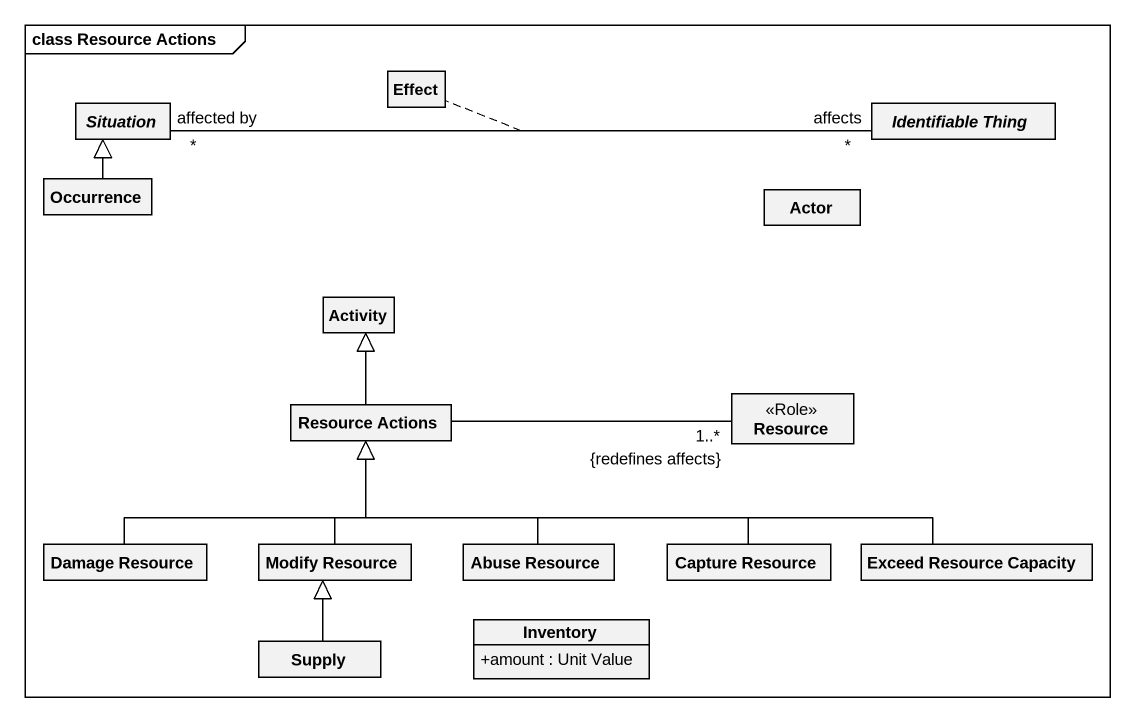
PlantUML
@startuml
mainframe class Resource Actions
hide circle
hide empty members
skinparam classAttributeIconSize 0
abstract class Situation
class Effect
abstract class "Identifiable Thing" as Identifiable_Thing
class Occurrence
class "Actor" as Actor_
class Activity
class Resource <<Role>>
class "Resource Actions" as Resource_Actions
class "Damage Resource" as Damage_Resource
class "Modify Resource" as Modify_Resource
class "Abuse Resource" as Abuse_Resource
class "Capture Resource" as Capture_Resource
class "Exceed Resource Capacity" as Exceed_Resource_Capacity
class Supply
class Inventory {
  +amount : Unit Value
}
Situation "affected by\n*" -right- "affects\n*" Identifiable_Thing
(Situation, Identifiable_Thing) .. Effect
Occurrence -up-|> Situation
Resource_Actions -up-|> Activity
Resource_Actions -right- "1..*\n{redefines affects}" Resource
Damage_Resource -right-|> Resource_Actions
Modify_Resource -up-|> Resource_Actions
Abuse_Resource -up-|> Resource_Actions
Capture_Resource -left-|> Resource_Actions
Exceed_Resource_Capacity -left-|> Resource_Actions
Supply -up-|> Modify_Resource
@enduml
